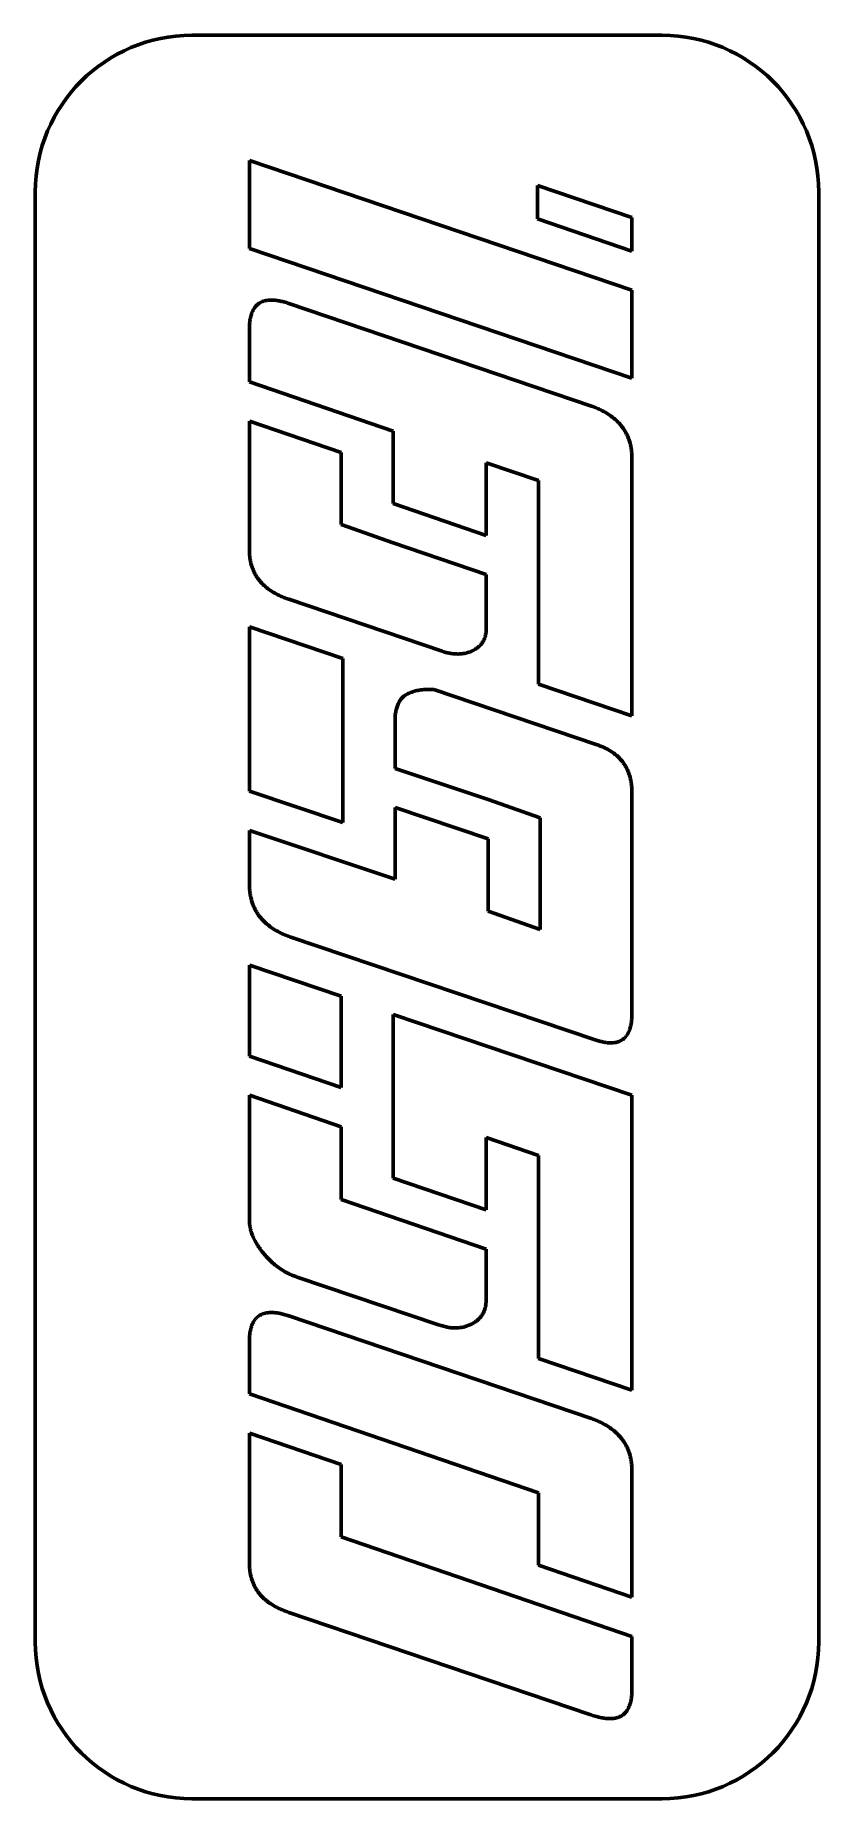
# Model space of a CAD drawing. Header units: millimetres. Extents: x -284.3 to -264.3, y 170.3 to 215.3.
import ezdxf

# ---------------------------------------------------------------- set-up
doc = ezdxf.new("R2010")
doc.units = ezdxf.units.MM
doc.linetypes.add('K5LT_BASIC', pattern=[0])
doc.layers.add('Системный слой', color=7, linetype='Continuous')

msp = doc.modelspace()

# ---------------------------------------------------------------- linework, layer by layer
at = {"layer": 'Системный слой', "color": 143, "linetype": 'K5LT_BASIC', "lineweight": 60, "true_color": 0x33acca}
for p, q in [((-268.262, 215.297), (-280.262, 215.297)), ((-278.796, 212.104), (-269.03, 208.789)), ((-278.796, 209.858), (-278.796, 212.104)), ((-284.262, 211.297), (-284.262, 174.297)), ((-271.44, 211.465), (-269.03, 210.646)), ((-271.44, 210.616), (-271.44, 211.465)), ((-264.262, 174.297), (-264.262, 211.297)), ((-269.03, 209.789), (-271.44, 210.616)), ((-269.03, 210.646), (-269.03, 209.789)), ((-269.03, 206.543), (-278.796, 209.858)), ((-277.789, 208.454), (-270.059, 205.833)), ((-269.03, 208.789), (-269.03, 206.543)), ((-278.796, 206.449), (-278.796, 207.798)), ((-275.122, 205.193), (-278.796, 206.449)), ((-278.796, 205.449), (-276.456, 204.649)), ((-278.796, 202.159), (-278.796, 205.449)), ((-275.122, 203.346), (-275.122, 205.193)), ((-276.456, 204.649), (-276.456, 202.814)), ((-272.75, 204.39), (-272.75, 202.536)), ((-271.417, 203.937), (-272.75, 204.39)), ((-269.03, 204.499), (-269.03, 197.931)), ((-271.417, 198.735), (-271.417, 203.937)), ((-272.75, 202.536), (-275.122, 203.346)), ((-276.456, 202.814), (-275.122, 202.346)), ((-275.122, 202.346), (-272.75, 201.536)), ((-272.75, 201.536), (-272.75, 200.154)), ((-273.874, 199.577), (-277.789, 200.903)), ((-278.796, 196.006), (-278.796, 200.201)), ((-278.796, 200.201), (-276.409, 199.39)), ((-276.409, 199.39), (-276.409, 195.205)), ((-274.084, 198.602), (-269.942, 197.198)), ((-269.03, 197.931), (-271.417, 198.735)), ((-275.075, 196.589), (-275.075, 197.931)), ((-272.704, 195.794), (-275.075, 196.589)), ((-276.409, 195.205), (-278.796, 196.006)), ((-271.37, 195.326), (-272.704, 195.794)), ((-269.03, 195.965), (-269.03, 190.349)), ((-275.075, 195.589), (-272.704, 194.794)), ((-275.075, 193.758), (-275.075, 195.589)), ((-271.37, 192.479), (-271.37, 195.326)), ((-278.796, 193.641), (-278.796, 195.006)), ((-278.796, 195.006), (-275.075, 193.758)), ((-272.704, 194.794), (-272.704, 192.947)), ((-272.704, 192.947), (-271.37, 192.479)), ((-269.942, 189.655), (-277.766, 192.291)), ((-278.796, 191.566), (-276.456, 190.778)), ((-278.796, 189.246), (-278.796, 191.566)), ((-276.456, 190.778), (-276.456, 188.443)), ((-275.122, 186.133), (-275.122, 190.31)), ((-275.122, 190.31), (-269.03, 188.251)), ((-276.456, 188.443), (-278.796, 189.246)), ((-278.796, 188.246), (-276.456, 187.443)), ((-278.796, 185.068), (-278.796, 188.246)), ((-269.03, 188.251), (-269.03, 180.724)), ((-276.456, 187.443), (-276.456, 185.591)), ((-272.75, 187.167), (-272.75, 185.32)), ((-271.417, 186.714), (-272.75, 187.167)), ((-271.417, 181.527), (-271.417, 186.714)), ((-272.75, 185.32), (-275.122, 186.133)), ((-276.456, 185.591), (-272.75, 184.32)), ((-272.75, 184.32), (-272.75, 183.048)), ((-273.967, 182.393), (-277.579, 183.61)), ((-277.789, 182.619), (-270.059, 179.998)), ((-278.796, 180.627), (-278.796, 181.964)), ((-269.03, 180.724), (-271.417, 181.527)), ((-271.417, 178.103), (-278.796, 180.627)), ((-278.796, 179.627), (-276.456, 178.827)), ((-278.796, 176.309), (-278.796, 179.627)), ((-276.456, 178.827), (-276.456, 176.979)), ((-269.03, 178.664), (-269.03, 175.439)), ((-271.417, 176.256), (-271.417, 178.103)), ((-276.456, 176.979), (-269.03, 174.439)), ((-269.03, 175.439), (-271.417, 176.256)), ((-270.106, 172.447), (-277.789, 175.053)), ((-269.03, 174.439), (-269.03, 173.087)), ((-280.262, 170.297), (-268.262, 170.297))]:
    msp.add_line(p, q, dxfattribs=at)
for centre, start, end in [((-280.262, 211.297), 90, 180), ((-268.262, 211.297), 0, 90), ((-280.262, 174.297), 180, 270), ((-268.262, 174.297), 270, 0)]:
    msp.add_arc(centre, 4, start, end, dxfattribs=at)
for points in [[(-278.796, 207.798), (-278.796, 208.789), (-277.789, 208.454)], [(-270.059, 205.833), (-269.03, 205.458), (-269.03, 204.499)], [(-277.789, 200.903), (-278.796, 201.246), (-278.796, 202.159)], [(-272.75, 200.154), (-272.75, 199.764), (-273.429, 199.429), (-273.874, 199.577)], [(-275.075, 197.931), (-275.028, 198.36), (-274.482, 198.625), (-274.084, 198.602)], [(-269.942, 197.198), (-269.03, 196.901), (-269.03, 195.965)], [(-277.766, 192.291), (-278.796, 192.666), (-278.796, 193.641)], [(-269.03, 190.349), (-269.03, 189.351), (-269.942, 189.655)], [(-277.579, 183.61), (-278.047, 183.758), (-278.796, 184.639), (-278.796, 185.068)], [(-278.796, 181.964), (-278.796, 182.954), (-277.789, 182.619)], [(-272.75, 183.048), (-272.75, 182.596), (-273.499, 182.221), (-273.967, 182.393)], [(-270.059, 179.998), (-269.03, 179.624), (-269.03, 178.664)], [(-277.789, 175.053), (-278.796, 175.388), (-278.796, 176.309)], [(-269.03, 173.087), (-269.03, 172.057), (-270.106, 172.447)]]:
    msp.add_open_spline(points, degree=2, dxfattribs=at)

doc.saveas('drawing.dxf')
